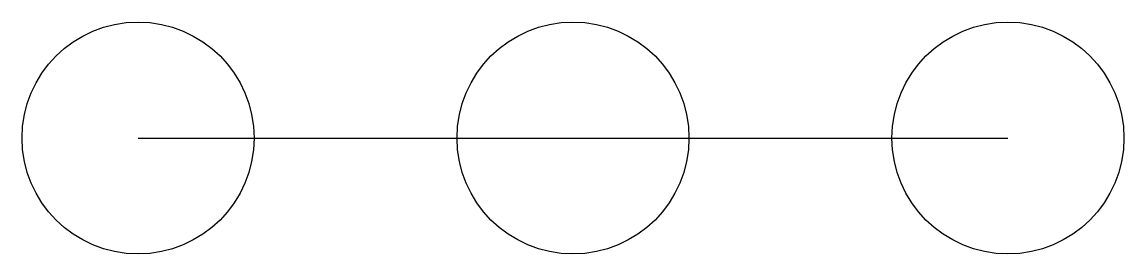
# Model space of a CAD drawing. Header units: millimetres. Extents: x 30 to 220, y 30 to 70.
import ezdxf

# ---------------------------------------------------------------- set-up
doc = ezdxf.new("R2010")
doc.units = ezdxf.units.MM

msp = doc.modelspace()

# ---------------------------------------------------------------- linework, layer by layer
msp.add_line((50, 50), (200, 50))
for centre in [(50, 50), (125, 50), (200, 50)]:
    msp.add_circle(centre, 20)

doc.saveas('drawing.dxf')
